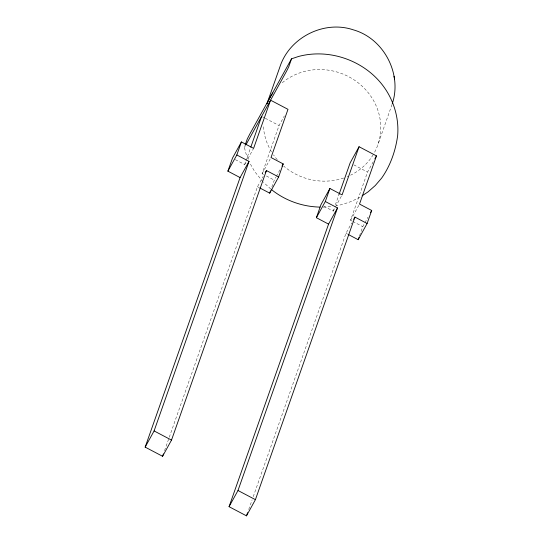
<?xml version="1.0" encoding="UTF-8"?>
<svg xmlns="http://www.w3.org/2000/svg" width="543" height="543" viewBox="0 0 543 543"><rect width="100%" height="100%" fill="white"/><g stroke="black" fill="none" stroke-linecap="round" stroke-linejoin="round"><path stroke-width="0.41" stroke-dasharray="2.71 2.04" d="M248.266 159.303L246.128 154.076L244.357 147.309L244.941 145.585M392.039 104.453L377.833 144.893M235.343 159.642L244.669 164.549L250.513 147.961M164.549 450.683L257.504 186.731L263.185 176.427M263.525 174.466L262.086 173.712L279.054 125.535L284.335 115.964M271.853 187.023L274.283 180.127L275.905 177.181M323.832 206.191L333.158 211.098L334.271 207.935M335.384 204.779L338.995 194.509M248.728 509.463L252.101 499.886M253.228 496.696L345.993 233.28L351.674 222.976M352.013 221.015L350.574 220.254L367.543 172.077L373.231 161.773M359.534 235.866L362.772 226.669L368.045 217.105M244.669 164.549L246.291 161.604M247.92 158.665L253.601 148.361M262.086 173.712L270.21 158.99M276.312 176.448L280.371 169.083M333.158 211.098L342.09 194.903M350.574 220.254L359.106 204.799M245.64 145.32L244.357 147.309M360.097 197.17L351.382 201.439L342.104 204.562L336.321 205.722M323.241 207.168L332.302 206.53M262.364 116.752L264.543 117.899M265.262 118.279L279.054 125.535M353.751 164.821L367.543 172.077M266.389 175.973L274.283 180.127M352.726 221.388L362.772 226.669M257.504 186.731L258.936 187.491M345.993 233.28L347.425 234.033M270.848 189.073L263.565 182.387M262.988 181.796L254.647 171.5L249.8 163.029M282.279 82.74A59.133 55.386 19.4 0 1 357.599 82.36A59.133 55.386 19.4 0 1 374.283 152.834M373.19 154.714A59.133 55.386 19.4 0 1 350.588 175.185M348.552 176.136A59.133 55.386 19.4 0 1 347.167 176.719M343.644 178.036A59.133 55.386 19.4 0 1 283.765 166.158M277.269 159.703A59.133 55.386 19.4 0 1 273.536 154.918M271.473 151.755A59.133 55.386 19.4 0 1 263.369 125.827"/><path stroke-width="0.81" d="M362.1 195.84L368.106 191.835L375.274 185.523L381.62 178.131C390.458 165.595 395.637 150.621 397.666 135.492L397.68 135.234C398.949 119.209 394.51 103.027 385.74 89.609L385.639 89.473C367.285 61.563 330.66 47.784 298.44 56.499L291.523 58.82L288.733 66.796L286.636 71.031L246.122 144.472M392.27 103.761C402.356 73.814 383.697 38.336 353.235 29.811C324.028 19.955 289.494 37.46 279.978 66.728L267.068 103.401M278.634 176.957L266.437 170.543L171.513 440.095L162.581 456.283L145.157 447.12L240.081 177.575L227.89 171.16L232.479 158.135L241.411 141.947L253.601 148.361L270.57 100.177L287.987 109.34L271.025 157.518L283.215 163.932L278.634 176.957L269.695 193.145L259.656 187.864M227.89 171.16L236.823 154.965L241.411 141.947M245.219 144.805L247.282 138.988L249.773 134.107L291.523 58.82M250.791 147.173L261.638 116.372M145.157 447.12L154.097 430.932L249.02 161.38L236.823 154.965M162.581 456.283L163.423 453.887M269.695 193.145L270.502 190.851M367.116 223.499L354.925 217.085L255.414 499.662L246.481 515.85L229.065 506.687L328.569 224.116L316.379 217.702L320.961 204.684L329.9 188.489L342.09 194.903L359.059 146.725L376.475 155.889L359.514 204.066L371.704 210.48L367.116 223.499L358.183 239.694L348.144 234.413M316.379 217.702L325.311 201.514L329.9 188.489M338.995 194.509L350.126 162.914L359.059 146.725M229.065 506.687L237.997 490.499L337.508 207.928L325.311 201.514M246.481 515.85L247.608 512.66M358.183 239.694L358.991 237.393M240.081 177.575L249.02 161.38M265.222 172.749L266.437 170.543M282 166.144L283.215 163.932M328.569 224.116L337.508 207.928M374.853 158.827L376.475 155.889M353.703 219.297L354.925 217.085M370.489 212.686L371.704 210.48M319.929 207.093C302.478 206.754 285.082 200.591 271.5 189.588M154.097 430.932L171.513 440.095M237.997 490.499L255.414 499.662M394.042 76.278L394.218 77.473M394.347 78.416L394.523 79.631M266.986 103.754A59.133 55.386 19.4 0 1 267.828 101.751M268.133 101.093A59.133 55.386 19.4 0 1 272.857 92.928"/></g></svg>
